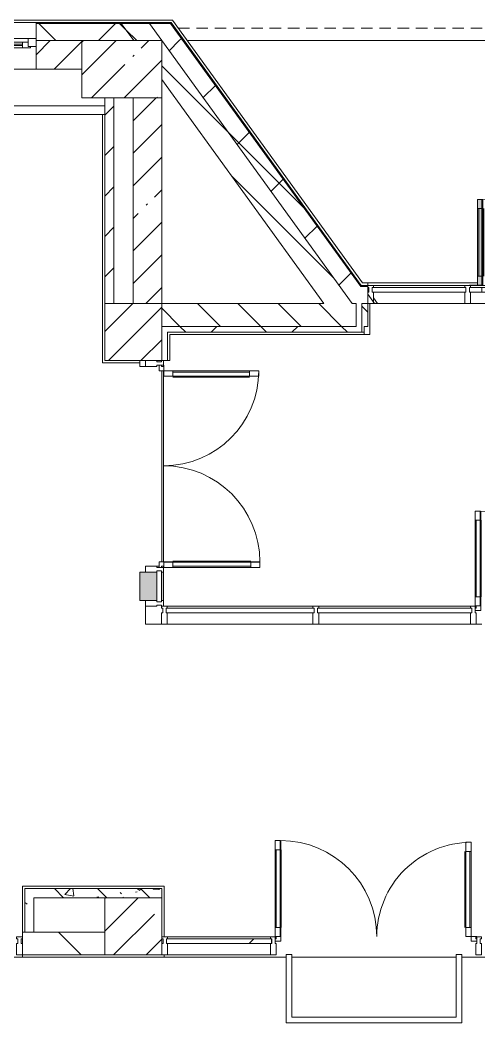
# Model space of a CAD drawing. Header units: millimetres. Extents: x -3377 to 186574, y -8553 to 29000.
# Drawn here: x 169373 to 173388, y 12805 to 21580 of the extents above; entities that cross this region are included whole.
import ezdxf

# ---------------------------------------------------------------- set-up
doc = ezdxf.new("R2010")
doc.units = ezdxf.units.MM
doc.linetypes.add('200_ШТРИХ__ш1_п0_6_', pattern=[160, 100, -60])
for name, color, linetype, lineweight, true_color in [('A-DETL-GENF-4', 7, 'Continuous', 5, 0xaaaaaa), ('A-DETL-GENF-5', 7, 'Continuous', 5, 0xe2e2e2), ('A-DOOR-3', 7, 'Continuous', 5, 0xaaaaaa), ('A-FLOR-1', 7, 'Continuous', 5, 0xaaaaaa), ('A-GLAZ-CWMG-4', 7, 'Continuous', 5, 0x383e42), ('I-WALL-5', 7, 'Continuous', 5, 0x787878)]:
    doc.layers.add(name, color=color, linetype=linetype, lineweight=lineweight, true_color=true_color)
for name, color, linetype, lineweight in [('A-DETL-MBND-1', 7, '200_ШТРИХ__ш1_п0_6_', 9), ('A-GLAZ-2', 7, 'Continuous', 5), ('A-GLAZ-CURT-2', 7, 'Continuous', 5), ('A-GLAZ-CWMG-2', 7, 'Continuous', 5), ('A-WALL', 7, 'Continuous', 9), ('A-WALL-4', 7, 'Continuous', 5), ('I-WALL-3', 7, 'Continuous', 5), ('S-COLS-2', 7, 'Continuous', 5)]:
    doc.layers.add(name, color=color, linetype=linetype, lineweight=lineweight)
pattern_1 = [(45, (59563.6, 0), (-353.5534, 353.5534), []), (135, (59563.6, 0), (-353.5534, -353.5534), [])]
pattern_2 = [(45, (59563.6, 0), (-285.1231, 285.1231), []), (45, (59848.73, 0), (-285.1231, 285.1231), [504.031, -100.806, 16.764, -84.042])]
pattern_3 = [(135, (59563.6, 0), (-176.7767, -176.7767), [])]
pattern_4 = [(135, (59563.6, 0), (-377.1708, -377.1708), [533.4, -88.9, 17.78, -88.9]), (135, (59563.6, 376.94), (-377.1708, -377.1708), []), (50, (59563.6, 0), (637.6445, -55.7866), [66.675, -733.425]), (355, (59563.6, 0), (-123.3494, 668.6992), [53.34, -586.74]), (100.451, (59616.75, -4.65), (514.299, 612.908), [56.665, -623.315]), (46.184, (59563.6, 177.8), (948.7764, -147.1497), [100.012, -1100.137]), (96.636, (59642.7, 165.5), (830.909, 865.997), [84.998, -934.973]), (351.184, (59563.6, 177.8), (830.918, 865.988), [80.01, -880.11]), (21, (59652.5, 133.35), (530.6506, -357.9283), [66.675, -733.425]), (326, (59652.5, 133.35), (216.308, 644.6585), [53.34, -586.74]), (71.451, (59696.7, 103.5), (746.9596, 286.7243), [56.665, -623.315]), (37.5, (59563.6, 0), (10.81053, 295.9426), [16.764, -562.864, 16.764, -578.866, -588.962]), (37.5, (59563.6, 0), (10.81053, 295.9426), [-1175.258, 16.764, -572.198]), (7.5, (59563.6, 0), (233.8692, 350.63175), [16.764, -322.834, 16.764, -549.529, -224.472]), (7.5, (59563.6, 0), (233.8692, 350.63175), [-905.891, 16.764, -207.708]), (327.5, (59365.36, 0), (474.5678, -20.0513), [16.764, -205.486, 16.764, -676.656, -920.115]), (327.5, (59365.36, 0), (474.5678, -20.0513), [-915.67, 16.764, -903.351]), (317.5, (59276.46, 0), (518.4522, 88.9934), [16.764, -272.161, 16.764, -443.738, -653.415]), (317.5, (59276.46, 0), (518.4522, 88.9934), [-749.427, 16.764, -636.651])]

# ---------------------------------------------------------------- blocks, each defined once
blk = doc.blocks.new('120_Окно_СКБ_1Ст - 120_Окно_СКБ_1Ст 900х2500_h_ с форточкой-22876038-1_8_1_птичка')
at = {"layer": 'A-GLAZ-2'}
for p, q in [((-450, -127), (-450, -57)), ((-450, -57), (-380, -57)), ((450, -57), (-450, -57)), ((-380, -57), (-380, -127)), ((380, -87), (-380, -87)), ((-380, -87), (-380, -127)), ((-330, -137), (-330, -87)), ((330, -137), (330, -87)), ((380, -127), (380, -57)), ((380, -57), (450, -57)), ((380, -127), (380, -87)), ((450, -57), (450, -127)), ((-380, -127), (-450, -127)), ((-450, -127), (-400, -127)), ((-380, -127), (-400, -127)), ((-400, -127), (-400, -137)), ((-400, -137), (400, -137)), ((400, -137), (-400, -137)), ((-330, -107), (330, -107)), ((330, -117), (-330, -117)), ((450, -127), (380, -127)), ((400, -127), (380, -127)), ((400, -127), (450, -127)), ((400, -137), (400, -127))]:
    blk.add_line(p, q, dxfattribs=at)
blk = doc.blocks.new('Системная панель - Стекло - 40мм-24261323-1_8_1_птичка')
at = {"layer": 'A-GLAZ-CURT-2'}
for p, q in [((410, 0), (-410, 0)), ((-410, 0), (-410, -40)), ((410, -40), (410, 0)), ((-410, -40), (410, -40))]:
    blk.add_line(p, q, dxfattribs=at)
blk = doc.blocks.new('Прямоугольный импост - Импост структурный с накладкой - 160мм-V132-1_8_1_птичка')
at = {"layer": 'A-GLAZ-CWMG-2'}
for p, q in [((113700.4, 19257), (112900.4, 19257)), ((113700.4, 19100), (112936, 19100))]:
    blk.add_line(p, q, dxfattribs=at)
blk = doc.blocks.new('Дверь_Витражная_СКБ_2Ст - ВН-5-31911725-1_8_1_птичка')
at = {"layer": 'A-DETL-GENF-5'}
for points in [[(-788, 20), (-743, 20), (-743, 770), (-788, 770), (-788, 40)], [(746, 20), (752, 20), (752, 774), (707, 774), (707, 20)]]:
    blk.add_hatch(color=256, dxfattribs=at).paths.add_polyline_path(points)
at = {"layer": 'A-DETL-GENF-4'}
for p, q in [((-788, 770), (-743, 770)), ((-788, 770), (-788, 20)), ((-743, 770), (-788, 770)), ((-788, 770), (-788, 20)), ((-743, 770), (-743, 20)), ((-743, 20), (-743, 770)), ((752, 774), (707, 774)), ((707, 774), (707, 20)), ((752, 774), (707, 774)), ((707, 774), (707, 20)), ((752, 774), (752, 20)), ((752, 20), (752, 774)), ((-788, 690), (-743, 690)), ((-778, 690), (-778, 100)), ((-734, 690), (-734, 100)), ((698, 694), (698, 100)), ((752, 694), (707, 694)), ((742, 694), (742, 100)), ((-788, 100), (-743, 100)), ((752, 100), (707, 100)), ((-752, 20), (-860, 20)), ((-752, 20), (-860, 20)), ((-743, 20), (-788, 20)), ((-788, 20), (-743, 20)), ((707, 20), (752, 20)), ((707, 20), (752, 20)), ((752, 20), (860, 20)), ((860, 20), (752, 20))]:
    blk.add_line(p, q, dxfattribs=at)
at = {"layer": 'A-DOOR-3'}
for p, q in [((-752, 770), (-752, 20)), ((752, 774), (752, 20)), ((-752, 0), (-860, 0)), ((-860, 0), (-860, -40)), ((-752, -40), (-752, 0)), ((860, 0), (752, 0)), ((752, 0), (752, -40)), ((860, -40), (860, 0)), ((-860, -40), (-752, -40)), ((752, -40), (860, -40))]:
    blk.add_line(p, q, dxfattribs=at)
for centre, radius, start, end in [((-752, 20), 750, 360, 90), ((752, 20), 754, 90, 180)]:
    blk.add_arc(centre, radius, start, end, dxfattribs=at)
blk = doc.blocks.new('Прямоугольный импост - Импост структурный с накладкой - 160мм-24260934-1_8_1_птичка')
at = {"layer": 'A-GLAZ-CWMG-2'}
for p, q in [((115450.4, 19257), (113750.4, 19257)), ((115352.4, 19240), (113848.4, 19240)), ((115352.4, 19200), (113848.4, 19200)), ((115450.4, 19100), (113750.4, 19100))]:
    blk.add_line(p, q, dxfattribs=at)
blk = doc.blocks.new('Прямоугольный импост - Импост структурный с накладкой - 160мм-18693360-1_8_1_птичка')
at = {"layer": 'A-GLAZ-CWMG-2'}
for p, q in [((-25, 40), (-25, 140)), ((-25, 140), (25, 140)), ((25, 140), (25, 40)), ((-15, 40), (-25, 40)), ((-25, -17), (-25, 0)), ((-25, 0), (-15, 0)), ((-15, 0), (-15, 40)), ((25, 0), (25, -17)), ((25, -17), (-25, -17))]:
    blk.add_line(p, q, dxfattribs=at)
blk = doc.blocks.new('Прямоугольный импост - Импост структурный с накладкой - 160мм Темный-V129-1_8_1_птичка')
at = {"layer": 'A-GLAZ-CWMG-2'}
for p, q in [((-50, 0), (-50, 17)), ((-50, 17), (0, 17)), ((-40, 0), (-50, 0)), ((-40, -40), (-40, 0)), ((0, 0), (-10, 0)), ((-10, 0), (-10, -40)), ((0, 17), (0, 0)), ((-50, -140), (-50, -40)), ((-50, -40), (-40, -40)), ((-10, -40), (0, -40)), ((0, -40), (0, -140)), ((0, -140), (-50, -140))]:
    blk.add_line(p, q, dxfattribs=at)
blk = doc.blocks.new('Дверь_Витражная_остекление_ - ВВ-14 остекление-32472302-1_8_1_птичка')
at = {"layer": 'A-DETL-GENF-5'}
blk.add_hatch(color=256, dxfattribs=at).paths.add_polyline_path([(-792.9, -20), (-835, -20), (-835, -41.3), (-818.7, -33.1)])
at = {"layer": 'A-DETL-GENF-4'}
for p, q in [((-790, -20), (-835, -20)), ((-835, -860), (-835, -20)), ((-790, -20), (-835, -20)), ((-835, -20), (-835, -860)), ((-790, -860), (-790, -20)), ((-790, -860), (-790, -20)), ((840, -850), (840, -20)), ((840, -20), (840, -850)), ((885, -850), (885, -20)), ((885, -850), (885, -20)), ((-835, -100), (-790, -100)), ((-825, -780), (-825, -100)), ((-781, -780), (-781, -100)), ((831, -770), (831, -100)), ((885, -100), (840, -100)), ((875, -770), (875, -100)), ((-835, -780), (-790, -780)), ((885, -770), (840, -770)), ((-835, -860), (-790, -860)), ((-835, -860), (-790, -860)), ((885, -850), (840, -850)), ((840, -850), (885, -850))]:
    blk.add_line(p, q, dxfattribs=at)
at = {"layer": 'A-DOOR-3'}
for p, q in [((-885, 20), (-835, 20)), ((-885, -20), (-885, 20)), ((-835, 20), (-835, -20)), ((835, 20), (885, 20)), ((835, -20), (835, 20)), ((885, 20), (885, -20)), ((-835, -20), (-885, -20)), ((-835, -860), (-835, -20)), ((835, -850), (835, -20)), ((885, -20), (835, -20))]:
    blk.add_line(p, q, dxfattribs=at)
for centre, radius, start, end in [((-835, -20), 840, 270, 0), ((835, -20), 830, 180, 270)]:
    blk.add_arc(centre, radius, start, end, dxfattribs=at)
blk = doc.blocks.new('BSC_Колонна _Прямоугольная - 500х500-21690934-1_8_1_птичка')
at = {"layer": 'S-COLS-2'}
h = blk.add_hatch(dxfattribs=at)
h.set_pattern_fill('FP_164', color=256, style=0, pattern_type=2)
h.set_pattern_definition([(45, (-110800, -18850), (-285.1231, 285.1231), []), (45, (-110514.88, -18850), (-285.1231, 285.1231), [504.031, -100.806, 16.764, -84.042])])
h.paths.add_polyline_path([(148.5, -250), (250, -250), (250, 250), (-250, 250), (-250, -250), (132.5, -250)])
for p, q in [((250, 250), (-250, 250)), ((-250, 250), (-250, -250)), ((250, -250), (250, 250)), ((-250, -250), (250, -250))]:
    blk.add_line(p, q, dxfattribs=at)
blk = doc.blocks.new('Системная панель - Стекло - 40мм-32472403-1_8_1_птичка')
at = {"layer": 'A-GLAZ-CURT-2'}
for p, q in [((674.2, 40), (-674.2, 40)), ((-674.2, 40), (-674.2, 0)), ((-674.2, 0), (674.2, 0)), ((674.2, 0), (674.2, 40))]:
    blk.add_line(p, q, dxfattribs=at)
blk = doc.blocks.new('Прямоугольный импост - Импост структурный с накладкой - 160мм Темный-32472298-1_8_1_птичка')
at = {"layer": 'A-GLAZ-CWMG-2'}
for p, q in [((112422, 16450), (113750.4, 16450)), ((112422, 16293), (113750.4, 16293))]:
    blk.add_line(p, q, dxfattribs=at)
blk = doc.blocks.new('Прямоугольный импост - Импост структурный с накладкой - 160мм Темный-V131-1_8_1_птичка')
at = {"layer": 'A-GLAZ-CWMG-2'}
for p, q in [((-25, 0), (-25, 17)), ((-25, 17), (25, 17)), ((-15, 0), (-25, 0)), ((-15, -40), (-15, 0)), ((25, 0), (15, 0)), ((15, 0), (15, -40)), ((25, 17), (25, 0)), ((-25, -140), (-25, -40)), ((-25, -40), (-15, -40)), ((15, -40), (25, -40)), ((25, -40), (25, -140)), ((25, -140), (-25, -140))]:
    blk.add_line(p, q, dxfattribs=at)
blk = doc.blocks.new('Прямоугольный импост - Импост структурный с накладкой - 160мм Темный-32356295-1_8_1_птичка')
at = {"layer": 'A-GLAZ-CWMG-2'}
for p, q in [((-50, 40), (-50, 140)), ((-50, 140), (0, 140)), ((0, 140), (0, 40)), ((-40, 40), (-50, 40)), ((-50, -17), (-50, 0)), ((-50, 0), (-40, 0)), ((-40, 0), (-40, 40)), ((-10, 40), (-10, 0)), ((0, 40), (-10, 40)), ((-10, 0), (0, 0)), ((0, 0), (0, -17)), ((0, -17), (-50, -17))]:
    blk.add_line(p, q, dxfattribs=at)
blk = doc.blocks.new('Дверь_Витражная_остекление_ - ВВ-15 остекление-32355915-1_8_1_птичка')
at = {"layer": 'A-DETL-GENF-4'}
for p, q in [((-835, 850), (-790, 850)), ((-835, 850), (-835, 20)), ((-790, 850), (-835, 850)), ((-835, 850), (-835, 20)), ((-790, 850), (-790, 20)), ((-790, 20), (-790, 850)), ((885, 860), (840, 860)), ((840, 860), (840, 20)), ((885, 860), (840, 860)), ((840, 860), (840, 20)), ((885, 860), (885, 20)), ((885, 20), (885, 860)), ((-835, 770), (-790, 770)), ((-825, 770), (-825, 100)), ((-781, 770), (-781, 100)), ((831, 780), (831, 100)), ((885, 780), (840, 780)), ((875, 780), (875, 100)), ((-835, 100), (-790, 100)), ((885, 100), (840, 100)), ((-790, 20), (-835, 20)), ((-835, 20), (-790, 20))]:
    blk.add_line(p, q, dxfattribs=at)
at = {"layer": 'A-DOOR-3'}
for p, q in [((-835, 850), (-835, 20)), ((835, 860), (835, 20)), ((-835, 20), (-885, 20)), ((-885, 20), (-885, -20)), ((-835, -20), (-835, 20)), ((885, 20), (835, 20)), ((835, 20), (835, -20)), ((885, -20), (885, 20)), ((-885, -20), (-835, -20)), ((835, -20), (885, -20))]:
    blk.add_line(p, q, dxfattribs=at)
for centre, radius, start, end in [((-835, 20), 830, 360, 90), ((835, 20), 840, 90, 180)]:
    blk.add_arc(centre, radius, start, end, dxfattribs=at)
blk = doc.blocks.new('Прямоугольный импост - Импост структурный с накладкой - 160мм-32356289-1_8_1_птичка')
at = {"layer": 'A-GLAZ-CWMG-2'}
for p, q in [((-25, 140), (25, 140)), ((25, 140), (25, 40)), ((-15, 40), (-25, 40)), ((-25, 0), (-15, 0)), ((-15, 0), (-15, 40)), ((15, 40), (15, 0)), ((25, 40), (15, 40)), ((15, 0), (25, 0)), ((25, 0), (25, -17)), ((-25, -17), (-25, -3)), ((25, -17), (-25, -17))]:
    blk.add_line(p, q, dxfattribs=at)
blk = doc.blocks.new('Системная панель - Стекло - 40мм-32356190-1_8_1_птичка')
at = {"layer": 'A-GLAZ-CURT-2'}
for p, q in [((135, 0), (-135, 0)), ((-135, 0), (-135, -40)), ((135, -40), (135, 0)), ((-135, -40), (135, -40))]:
    blk.add_line(p, q, dxfattribs=at)
blk = doc.blocks.new('Прямоугольный импост - Импост структурный с накладкой - 190мм-32819534-1_8_1_птичка')
at = {"layer": 'A-GLAZ-CWMG-4'}
for points in [[(110857, 16500), (111007, 16500), (111007, 16750), (110857, 16745), (110857, 16505)], [(111064, 16500), (111064, 16750), (111047, 16750), (111047, 16500)]]:
    blk.add_hatch(color=256, dxfattribs=at).paths.add_polyline_path(points)
at = {"layer": 'A-GLAZ-CWMG-2'}
for p, q in [((110857, 16750), (110907, 16750)), ((110857, 16500), (110857, 16750)), ((111064, 16500), (111064, 16750)), ((110907, 16500), (110857, 16500))]:
    blk.add_line(p, q, dxfattribs=at)
blk = doc.blocks.new('Прямоугольный импост - Импост структурный с накладкой - 160мм Темный-32356291-1_8_1_птичка')
at = {"layer": 'A-GLAZ-CWMG-2'}
for p, q in [((-25, 40), (-25, 140)), ((-25, 140), (25, 140)), ((25, 140), (25, 40)), ((-15, 40), (-25, 40)), ((-25, -17), (-25, 0)), ((-25, 0), (-15, 0)), ((-15, 0), (-15, 40)), ((15, 40), (15, 0)), ((25, 40), (15, 40)), ((15, 0), (25, 0)), ((25, 0), (25, -17)), ((25, -17), (-25, -17))]:
    blk.add_line(p, q, dxfattribs=at)
blk = doc.blocks.new('Прямоугольный импост - Импост структурный с накладкой - 160мм-22960065-1_8_1_птичка')
at = {"layer": 'A-GLAZ-CWMG-2'}
for p, q in [((0, 140), (-50, 140)), ((-50, 140), (-50, 40)), ((0, 40), (0, 140)), ((-50, 40), (-40, 40)), ((-40, 0), (-50, 0)), ((-50, 0), (-50, -17)), ((-40, 40), (-40, 0)), ((-10, 0), (-10, 40)), ((-10, 40), (0, 40)), ((0, 0), (-10, 0)), ((0, -17), (0, 0)), ((-50, -17), (0, -17))]:
    blk.add_line(p, q, dxfattribs=at)
blk = doc.blocks.new('BSC_Колонна _Прямоугольная - 700х500-V176-1_8_1_птичка')
at = {"layer": 'S-COLS-2'}
h = blk.add_hatch(dxfattribs=at)
h.set_pattern_fill('FP_201', color=256, style=0, pattern_type=2)
h.set_pattern_definition([(45, (-110700, -21150), (-285.1231, 285.1231), []), (45, (-110414.88, -21150), (-285.1231, 285.1231), [504.031, -100.806, 16.764, -84.042])])
h.paths.add_polyline_path([(-350, -250), (350, -250), (350, 250), (-350, 250), (-350, 0)])
for p, q in [((350, 250), (-350, 250)), ((-350, 250), (-350, -250)), ((350, -250), (350, 250)), ((-350, -250), (350, -250))]:
    blk.add_line(p, q, dxfattribs=at)
blk = doc.blocks.new('Системная панель - Стекло - 40мм-32472267-1_8_1_птичка')
at = {"layer": 'A-GLAZ-CURT-2'}
for p, q in [((647.5, 40), (-647.5, 40)), ((-647.5, 40), (-647.5, 0)), ((-647.5, 0), (647.5, 0)), ((647.5, 0), (647.5, 40))]:
    blk.add_line(p, q, dxfattribs=at)
blk = doc.blocks.new('Прямоугольный импост - Импост структурный с накладкой - 160мм Темный-32472263-1_8_1_птичка')
at = {"layer": 'A-GLAZ-CWMG-2'}
for p, q in [((111097, 16450), (112372, 16450)), ((111097, 16293), (112372, 16293))]:
    blk.add_line(p, q, dxfattribs=at)
blk = doc.blocks.new('Системная панель - Стекло - 40мм-32354452-1_8_1_птичка')
at = {"layer": 'A-GLAZ-CURT-2'}
h = blk.add_hatch(dxfattribs=at)
h.set_pattern_fill('FP_207', color=256, style=0, pattern_type=2)
h.set_pattern_definition([(225, (112050.2, 13040), (1414.214, -1414.214), [1000, -3000]), (225, (113050.2, 13540), (1414.214, -1414.214), [3000, -1000]), (225, (111050.2, 14040), (1414.214, -1414.214), [1000, -3000])])
h.paths.add_polyline_path([(460.2, 40), (-460.2, 40), (-459.8, 0), (460.2, 0)])
for p, q in [((460.2, 40), (-460.2, 40)), ((-460.2, 40), (-460.2, 0)), ((-460.2, 0), (460.2, 0)), ((460.2, 0), (460.2, 40))]:
    blk.add_line(p, q, dxfattribs=at)
blk = doc.blocks.new('Прямоугольный импост - Импост структурный с накладкой - 160мм Темный-32355003-1_8_1_птичка')
at = {"layer": 'A-GLAZ-CWMG-2'}
for p, q in [((111100, 13557), (112000.4, 13557)), ((111100, 13400), (112000.4, 13400))]:
    blk.add_line(p, q, dxfattribs=at)
blk = doc.blocks.new('Прямоугольный импост - Импост структурный с накладкой - 190мм-32819424-1_8_1_птичка')
at = {"layer": 'A-GLAZ-CWMG-2'}
for p, q in [((0, 190), (-50, 190)), ((-50, 190), (-50, 40)), ((-50, 40), (-40, 40)), ((-40, 0), (-50, 0)), ((-50, 0), (-50, -17)), ((-40, 40), (-40, 0)), ((-10, 0), (-10, 40)), ((-10, 40), (0, 40)), ((0, 0), (-10, 0)), ((-50, -17), (0, -17)), ((0, -17), (0, -3))]:
    blk.add_line(p, q, dxfattribs=at)
blk = doc.blocks.new('Прямоугольный импост - Импост структурный с накладкой - 160мм Темный-30755595-1_8_1_птичка')
at = {"layer": 'A-GLAZ-CWMG-2'}
for p, q in [((0, 17), (-50, 17)), ((-50, 17), (-50, 0)), ((-50, 0), (-40, 0)), ((-40, 0), (-40, -40)), ((-10, -40), (-10, 0)), ((-10, 0), (0, 0)), ((0, 0), (0, 17)), ((-40, -40), (-50, -40)), ((-50, -40), (-50, -140)), ((0, -40), (-10, -40)), ((0, -140), (0, -40)), ((-50, -140), (0, -140))]:
    blk.add_line(p, q, dxfattribs=at)
blk = doc.blocks.new('Дверь_Витражная_остекление_ - ВВ-13 остекление-32355241-1_8_1_птичка')
at = {"layer": 'A-DETL-GENF-4'}
for p, q in [((-787.5, -20), (-832.5, -20)), ((-832.5, -845), (-832.5, -20)), ((-787.5, -20), (-832.5, -20)), ((-832.5, -20), (-832.5, -845)), ((-787.5, -845), (-787.5, -20)), ((-787.5, -845), (-787.5, -20)), ((837.5, -860), (837.5, -20)), ((837.5, -20), (837.5, -860)), ((882.5, -860), (882.5, -20)), ((882.5, -860), (882.5, -20)), ((-832.5, -100), (-787.5, -100)), ((-822.5, -765), (-822.5, -100)), ((-778.5, -765), (-778.5, -100)), ((828.5, -780), (828.5, -100)), ((882.5, -100), (837.5, -100)), ((872.5, -780), (872.5, -100)), ((-832.5, -765), (-787.5, -765)), ((882.5, -780), (837.5, -780)), ((-832.5, -845), (-787.5, -845)), ((-832.5, -845), (-787.5, -845)), ((882.5, -860), (837.5, -860)), ((837.5, -860), (882.5, -860))]:
    blk.add_line(p, q, dxfattribs=at)
at = {"layer": 'A-DOOR-3'}
for p, q in [((-882.5, 20), (-832.5, 20)), ((-882.5, -20), (-882.5, 20)), ((-832.5, 20), (-832.5, -20)), ((832.5, 20), (882.5, 20)), ((832.5, -20), (832.5, 20)), ((882.5, 20), (882.5, -20)), ((-832.5, -20), (-882.5, -20)), ((-832.5, -845), (-832.5, -20)), ((832.5, -860), (832.5, -20)), ((882.5, -20), (832.5, -20))]:
    blk.add_line(p, q, dxfattribs=at)
for centre, radius, start, end in [((-832.5, -20), 825, 270, 0), ((832.5, -20), 840, 180, 270)]:
    blk.add_arc(centre, radius, start, end, dxfattribs=at)
blk = doc.blocks.new('Зашивка приборов отопления1 - Зашивка приборов отопления-33268338-1_8_1_птичка')
at = {"layer": 'A-WALL-4'}
for p, q in [((109950, 21150), (109050, 21150)), ((108470, 20829), (110550, 20829)), ((110550, 20829), (108470, 20829)), ((108470, 20754), (110550, 20754))]:
    blk.add_line(p, q, dxfattribs=at)

msp = doc.modelspace()

# ---------------------------------------------------------------- hatches: boundary and pattern name
at = {"layer": 'A-WALL-4'}
h = msp.add_hatch(dxfattribs=at)
h.set_pattern_fill('FP_118', color=256, style=0, pattern_type=2)
h.set_pattern_definition(pattern_1)
h.paths.add_polyline_path([(163013.6, 21400), (164213.6, 21400), (164213.6, 21550), (163013.6, 21550), (163013.6, 21486)])
h.paths.add_polyline_path([(169513.6, 21400), (170366.8, 21400), (170258.3, 21550), (169513.6, 21550)])
h.paths.add_polyline_path([(152623.6, 21400), (152873.6, 21400), (152870.1, 21550), (152623.6, 21550)])
h.paths.add_polyline_path([(168613.6, 21400), (168613.6, 21550), (167313.6, 21550), (167313.6, 21400), (168188.4, 21400)])
h.paths.add_polyline_path([(156243.6, 21400), (160713.6, 21400), (160713.6, 21550), (156173.6, 21550), (156173.6, 21400)])
h.paths.add_polyline_path([(170798.7, 21400), (170690.2, 21550), (170505.1, 21550), (170613.6, 21400), (170690.2, 21400)])
h.paths.add_polyline_path([(166413.6, 21400), (166413.6, 21550), (165113.6, 21550), (165113.6, 21400), (166329.5, 21400)])
h = msp.add_hatch(dxfattribs=at)
h.set_pattern_fill('FP_100', color=256, style=0, pattern_type=2)
h.set_pattern_definition(pattern_3)
h.paths.add_polyline_path([(172030.6, 19100), (172277.4, 19100), (170613.6, 21400), (170613.6, 21058.8), (171906.3, 19271.7)])
h.paths.add_polyline_path([(170366.8, 21400), (170613.6, 21400), (170505.1, 21550), (170258.3, 21550)])
h = msp.add_hatch(dxfattribs=at)
h.set_pattern_fill('FP_118', color=256, style=0, pattern_type=2)
h.set_pattern_definition(pattern_1)
h.paths.add_polyline_path([(172454.1, 19100), (172462.6, 19100), (172364.1, 19236.2), (172384.1, 19100), (172434.1, 19100)])
h.paths.add_polyline_path([(172277.4, 19100), (172314.1, 19100), (172314.1, 19305.3), (170798.7, 21400), (170613.6, 21400), (172252.5, 19134.5)])
h = msp.add_hatch(dxfattribs=at)
h.set_pattern_fill('FP_118', color=256, style=0, pattern_type=2)
h.set_pattern_definition(pattern_1)
h.paths.add_polyline_path([(172472.4, 19100), (172454.1, 19125), (172464.1, 19100)])
h.paths.add_polyline_path([(172369.4, 19100), (172384.1, 19100), (172364.1, 19218.2), (172364.1, 19100)])
h.paths.add_polyline_path([(180415.6, 19100), (180423.6, 19100), (180420.6, 19250), (178981.6, 19250), (178981.6, 19100), (179342.2, 19100)])
h.paths.add_polyline_path([(177573.6, 19100), (177765.6, 19100), (177765.6, 19250), (175064.1, 19250), (175064.1, 19100), (177483.2, 19100)])
h.paths.add_polyline_path([(172419.9, 19158.9), (172421.1, 19170.9), (172414.1, 19180.7), (172414.1, 19250), (172363.9, 19250), (172369.4, 19228.8), (172414.1, 19167.1)])
h = msp.add_hatch(dxfattribs=at)
h.set_pattern_fill('FP_100', color=256, style=0, pattern_type=2)
h.set_pattern_definition(pattern_3)
h.paths.add_polyline_path([(170673.6, 18900), (172314.1, 18900), (172314.1, 19100), (170613.6, 19100), (170613.6, 18900), (170663.6, 18900)])
h.paths.add_polyline_path([(177307.8, 18900), (177373.6, 18900), (177373.6, 19100), (175664.1, 19100), (175664.1, 18900), (177303.6, 18900)])
h.paths.add_polyline_path([(172414.1, 18900), (172414.1, 19100), (172364.1, 19100), (172364.1, 18900), (172384.1, 18900)])
h.paths.add_polyline_path([(175114.1, 18900), (175114.1, 19100), (175064.1, 19097), (175067.9, 18900), (175096.7, 18900)])
at = {"layer": 'I-WALL-3'}
h = msp.add_hatch(dxfattribs=at)
h.set_pattern_fill('FP_99', color=256, style=0, pattern_type=2)
h.set_pattern_definition(pattern_2)
h.paths.add_polyline_path([(163013.6, 21150), (164213.6, 21150), (164213.6, 21400), (163013.6, 21400), (163013.6, 21217.1)])
h.paths.add_polyline_path([(160363.6, 21150), (160713.6, 21150), (160713.6, 21400), (160363.6, 21400), (160363.6, 21153.4)])
h.paths.add_polyline_path([(165613.6, 21150), (166413.6, 21150), (166413.6, 21400), (165613.6, 21400), (165613.6, 21246.2)])
h.paths.add_polyline_path([(167788.6, 21150), (168613.6, 21150), (168613.6, 21400), (167313.6, 21400), (167313.6, 21150), (167738.6, 21150)])
h.paths.add_polyline_path([(169513.6, 21150), (169913.6, 21150), (169913.6, 21400), (169513.6, 21400), (169513.6, 21342.3)])
h = msp.add_hatch(dxfattribs=at)
h.set_pattern_fill('FP_116', color=256, style=0, pattern_type=2)
h.set_pattern_definition([(45, (59563.6, 0), (-176.7767, 176.7767), [])])
h.paths.add_polyline_path([(170113.6, 19100), (170193.6, 19100), (170193.6, 20900), (170113.6, 20900), (170113.6, 19120)])
h = msp.add_hatch(dxfattribs=at)
h.set_pattern_fill('FP_99', color=256, style=0, pattern_type=2)
h.set_pattern_definition(pattern_2)
h.paths.add_polyline_path([(170613.6, 19100), (170613.6, 20900), (170363.6, 20900), (170366.8, 19100), (170430.6, 19100)])
h = msp.add_hatch(dxfattribs=at)
h.set_pattern_fill('FP_118', color=256, style=0, pattern_type=2)
h.set_pattern_definition(pattern_1)
h.paths.add_polyline_path([(172256.7, 18850), (172364.1, 18850), (172364.1, 18900), (170663.6, 18900), (170668.8, 18850), (171906.3, 18850)])
h = msp.add_hatch(dxfattribs=at)
h.set_pattern_fill('FP_117', color=256, style=0, pattern_type=2)
h.set_pattern_definition([(135, (59563.6, 0), (-353.5534, -353.5534), [])])
h.paths.add_polyline_path([(165046.5, 13400), (165113.6, 13400), (165113.6, 13600), (164963.6, 13600), (164963.6, 13400)])
h.paths.add_polyline_path([(170113.6, 13400), (170113.6, 13600), (169392.6, 13600), (169393.6, 13400), (170047.4, 13400)])
h.paths.add_polyline_path([(165613.6, 13400), (166173.6, 13400), (166173.6, 13600), (165613.6, 13600)])
h.paths.add_polyline_path([(160752.6, 13400), (160961.6, 13400), (160961.6, 13600), (160663.6, 13600), (160663.6, 13400), (160741.6, 13400)])
at = {"layer": 'I-WALL-5'}
h = msp.add_hatch(dxfattribs=at)
h.set_pattern_fill('FP_129', color=256, style=0, pattern_type=2)
h.set_pattern_definition(pattern_4)
h.paths.add_polyline_path([(169413.6, 13600), (169493.6, 13600), (169493.6, 13980), (169413.6, 13980)])
h = msp.add_hatch(dxfattribs=at)
h.set_pattern_fill('FP_129', color=256, style=0, pattern_type=2)
h.set_pattern_definition(pattern_4)
h.paths.add_polyline_path([(170113.6, 13900), (170613.6, 13900), (170613.6, 13980), (169493.6, 13980), (169493.6, 13900), (170047.4, 13900)])
at = {"layer": 'S-COLS-2'}
h = msp.add_hatch(dxfattribs=at)
h.set_pattern_fill('FP_99', color=256, style=0, pattern_type=2)
h.set_pattern_definition(pattern_2)
h.paths.add_polyline_path([(170613.6, 13400), (170613.6, 13900), (170113.6, 13900), (170113.6, 13400), (170470.6, 13400)])

# ---------------------------------------------------------------- linework, layer by layer
at = {"layer": 'A-DETL-MBND-1'}
for p, q in [((170756.2, 21510), (179533.6, 21510)), ((179533.6, 21400), (170835.8, 21400))]:
    msp.add_line(p, q, dxfattribs=at)
at = {"layer": 'A-FLOR-1'}
for p, q in [((179533.6, 21400), (170835.8, 21400)), ((170093.6, 19120), (170093.6, 20754)), ((170092.6, 18580), (170092.6, 19120)), ((170092.6, 19120), (170093.6, 19120)), ((172434.1, 19100), (172434.1, 18830)), ((172434.1, 18830), (172384.1, 18830)), ((170420.6, 18580), (170092.6, 18580)), ((170613.6, 16840), (170613.6, 18510)), ((170627.6, 18510), (170627.6, 16840)), ((170570.6, 16800), (170590.6, 16800)), ((170470.6, 16293), (170470.6, 16450)), ((170610.6, 16293), (170470.6, 16293)), ((173414.1, 16293), (173364.1, 16293)), ((169393.6, 13600), (169393.6, 14000)), ((169393.6, 14000), (170633.6, 14000)), ((170633.6, 14000), (170633.6, 13557)), ((167847.4, 13380), (170633.6, 13380)), ((169393.6, 13380), (169393.6, 13400.3)), ((170633.6, 13400), (170633.6, 13380)), ((170633.6, 13380), (171700.7, 13380)), ((171750.7, 13404.6), (171700.7, 13404.6)), ((171700.7, 13404.6), (171700.7, 12804.6)), ((171750.7, 12854.6), (171750.7, 13404.6)), ((173187.8, 13380), (171750.7, 13380)), ((173237.8, 13404.6), (173187.8, 13404.6)), ((173187.8, 13404.6), (173187.8, 12854.6)), ((173237.8, 12804.6), (173237.8, 13404.6)), ((173237.8, 13380), (179923.6, 13380)), ((173187.8, 12854.6), (171750.7, 12854.6)), ((171700.7, 12804.6), (173237.8, 12804.6))]:
    msp.add_line(p, q, dxfattribs=at)
at = {"layer": 'A-WALL'}
for p, q in [((169513.6, 21553), (170697.9, 21553)), ((169513.6, 21550), (170690.2, 21550)), ((170258.3, 21550), (170366.8, 21400)), ((170505.1, 21550), (170613.6, 21400)), ((172354.1, 19250), (170690.2, 21550)), ((172355.6, 19253), (170691.8, 21553)), ((169513.6, 21400), (169913.6, 21400)), ((172414.1, 19250), (172354.1, 19250)), ((172414.1, 19253), (172355.6, 19253)), ((172314.1, 18900), (172314.1, 19100)), ((172364.1, 19100), (172364.1, 18900)), ((172364.1, 19100), (172472.4, 19100)), ((170743, 18900), (170613.6, 18900)), ((170663.6, 18850), (170663.6, 18600)), ((172384.1, 18850), (170663.6, 18850))]:
    msp.add_line(p, q, dxfattribs=at)
at = {"layer": 'A-WALL-4'}
for p, q in [((156133.6, 21580), (170705.6, 21580)), ((170694.3, 21558), (165113.6, 21558)), ((169513.6, 21558), (169513.6, 21400)), ((172358.1, 19258), (170694.3, 21558)), ((170705.6, 21580), (172369.4, 19280)), ((170613.6, 21400), (172277.4, 19100)), ((170613.6, 21058.8), (172030.6, 19100)), ((172414.1, 19258), (172358.1, 19258)), ((172369.4, 19280), (173376.1, 19280)), ((172414.1, 19180.7), (172414.1, 19280)), ((172414.1, 19218.2), (172424.1, 19204.4)), ((172472.4, 19100), (172414.1, 19180.7)), ((172464.1, 19149.1), (172499.6, 19100)), ((172030.6, 19100), (170613.6, 19100)), ((172314.1, 19100), (172277.4, 19100)), ((172414.1, 18900), (172414.1, 19100)), ((172472.4, 19100), (172499.6, 19100)), ((170743, 18900), (172314.1, 18900)), ((172384.1, 18900), (172414.1, 18900))]:
    msp.add_line(p, q, dxfattribs=at)
at = {"layer": 'I-WALL-3'}
for p, q in [((169513.6, 21400), (169513.6, 21150)), ((169913.6, 21150), (168033.6, 21150)), ((170113.6, 20900), (170113.6, 19100)), ((170193.6, 19100), (170193.6, 20900)), ((170363.6, 20900), (170363.6, 19100)), ((170613.6, 19100), (170613.6, 20900)), ((172364.1, 18900), (172364.1, 18850)), ((172384.1, 18830), (172384.1, 18900)), ((170683.6, 18600), (170683.6, 18830)), ((170683.6, 18830), (172384.1, 18830)), ((170613.6, 18600), (170683.6, 18600)), ((169413.6, 13980), (169413.6, 13600)), ((170613.6, 13980), (169413.6, 13980)), ((170613.6, 13900), (170613.6, 13980)), ((169493.6, 13600), (169493.6, 13900)), ((169493.6, 13900), (170613.6, 13900)), ((170113.6, 13600), (169392.6, 13600)), ((169392.6, 13600), (169392.6, 13400)), ((170113.6, 13400), (170113.6, 13600)), ((169392.6, 13400), (170113.6, 13400))]:
    msp.add_line(p, q, dxfattribs=at)
at = {"layer": 'S-COLS-2'}
for p, q in [((170613.6, 13900), (170113.6, 13900)), ((170113.6, 13900), (170113.6, 13600)), ((170613.6, 13400), (170613.6, 13900)), ((170113.6, 13600), (170113.6, 13400)), ((170113.6, 13400), (170613.6, 13400))]:
    msp.add_line(p, q, dxfattribs=at)

# ---------------------------------------------------------------- block references
at = {"layer": 'A-DOOR-3'}
msp.add_blockref('Дверь_Витражная_СКБ_2Ст - ВН-5-31911725-1_8_1_птичка', (174164.1, 19240), dxfattribs=at)
for name, p, rotation in [('Дверь_Витражная_остекление_ - ВВ-15 остекление-32355915-1_8_1_птичка', (170610.6, 17675), 270), ('Дверь_Витражная_остекление_ - ВВ-14 остекление-32472302-1_8_1_птичка', (174239.1, 16433), 180), ('Дверь_Витражная_остекление_ - ВВ-13 остекление-32355241-1_8_1_птичка', (172486.6, 13540), 180)]:
    msp.add_blockref(name, p, dxfattribs=dict(at, rotation=rotation))
at = {"layer": 'A-GLAZ-2'}
msp.add_blockref('120_Окно_СКБ_1Ст - 120_Окно_СКБ_1Ст 900х2500_h_ с форточкой-22876038-1_8_1_птичка', (169063.6, 21475), dxfattribs=at)
at = {"layer": 'A-GLAZ-CURT-2'}
msp.add_blockref('Системная панель - Стекло - 40мм-24261323-1_8_1_птичка', (172864.1, 19240), dxfattribs=at)
for name, p, rotation in [('Системная панель - Стекло - 40мм-32356190-1_8_1_птичка', (170610.6, 16625), 270), ('Системная панель - Стекло - 40мм-32472267-1_8_1_птичка', (171298.1, 16433), 180), ('Системная панель - Стекло - 40мм-32472403-1_8_1_птичка', (172649.8, 16433), 180), ('Системная панель - Стекло - 40мм-32354452-1_8_1_птичка', (171113.8, 13540), 180)]:
    msp.add_blockref(name, p, dxfattribs=dict(at, rotation=rotation))
at = {"layer": 'A-GLAZ-CWMG-2'}
for name, p, rotation in [('Прямоугольный импост - Импост структурный с накладкой - 160мм-22960065-1_8_1_птичка', (172414.1, 19240), 180), ('Прямоугольный импост - Импост структурный с накладкой - 190мм-32819424-1_8_1_птичка', (170610.6, 18600), 90)]:
    msp.add_blockref(name, p, dxfattribs=dict(at, rotation=rotation))
for name, p in [('Прямоугольный импост - Импост структурный с накладкой - 160мм-V132-1_8_1_птичка', (59563.6, 0)), ('Прямоугольный импост - Импост структурный с накладкой - 160мм-24260934-1_8_1_птичка', (59563.6, 0)), ('Прямоугольный импост - Импост структурный с накладкой - 190мм-32819534-1_8_1_птичка', (59563.6, 0)), ('Прямоугольный импост - Импост структурный с накладкой - 160мм Темный-32472263-1_8_1_птичка', (59563.6, 0)), ('Прямоугольный импост - Импост структурный с накладкой - 160мм Темный-32472298-1_8_1_птичка', (59563.6, 0)), ('Прямоугольный импост - Импост структурный с накладкой - 160мм Темный-30755595-1_8_1_птичка', (169392.6, 13540)), ('Прямоугольный импост - Импост структурный с накладкой - 160мм Темный-32355003-1_8_1_птичка', (59563.6, 0))]:
    msp.add_blockref(name, p, dxfattribs=at)
at = {"layer": 'A-GLAZ-CWMG-2', "extrusion": (0, 0, -1)}
for name, p, rotation in [('Прямоугольный импост - Импост структурный с накладкой - 160мм-18693360-1_8_1_птичка', (-173289.1, 19240), 180), ('Прямоугольный импост - Импост структурный с накладкой - 160мм-32356289-1_8_1_птичка', (-170610.6, 18575), 270), ('Прямоугольный импост - Импост структурный с накладкой - 160мм Темный-32356291-1_8_1_птичка', (-170610.6, 16775), 270), ('Прямоугольный импост - Импост структурный с накладкой - 160мм Темный-32356295-1_8_1_птичка', (-170610.6, 16450), 270)]:
    msp.add_blockref(name, p, dxfattribs=dict(at, rotation=rotation))
for name, p in [('Прямоугольный импост - Импост структурный с накладкой - 160мм Темный-V129-1_8_1_птичка', (-170610.6, 16433)), ('Прямоугольный импост - Импост структурный с накладкой - 160мм Темный-V131-1_8_1_птичка', (-171960.6, 16433)), ('Прямоугольный импост - Импост структурный с накладкой - 160мм Темный-V131-1_8_1_птичка', (-173339.1, 16433)), ('Прямоугольный импост - Импост структурный с накладкой - 160мм Темный-V129-1_8_1_птичка', (-170613.6, 13540)), ('Прямоугольный импост - Импост структурный с накладкой - 160мм Темный-V131-1_8_1_птичка', (-171589.1, 13540)), ('Прямоугольный импост - Импост структурный с накладкой - 160мм Темный-V131-1_8_1_птичка', (-173384.1, 13540))]:
    msp.add_blockref(name, p, dxfattribs=at)
at = {"layer": 'A-WALL-4'}
msp.add_blockref('Зашивка приборов отопления1 - Зашивка приборов отопления-33268338-1_8_1_птичка', (59563.6, 0), dxfattribs=at)
at = {"layer": 'S-COLS-2'}
for name, p in [('BSC_Колонна _Прямоугольная - 700х500-V176-1_8_1_птичка', (170263.6, 21150)), ('BSC_Колонна _Прямоугольная - 500х500-21690934-1_8_1_птичка', (170363.6, 18850))]:
    msp.add_blockref(name, p, dxfattribs=at)

doc.saveas('drawing.dxf')
